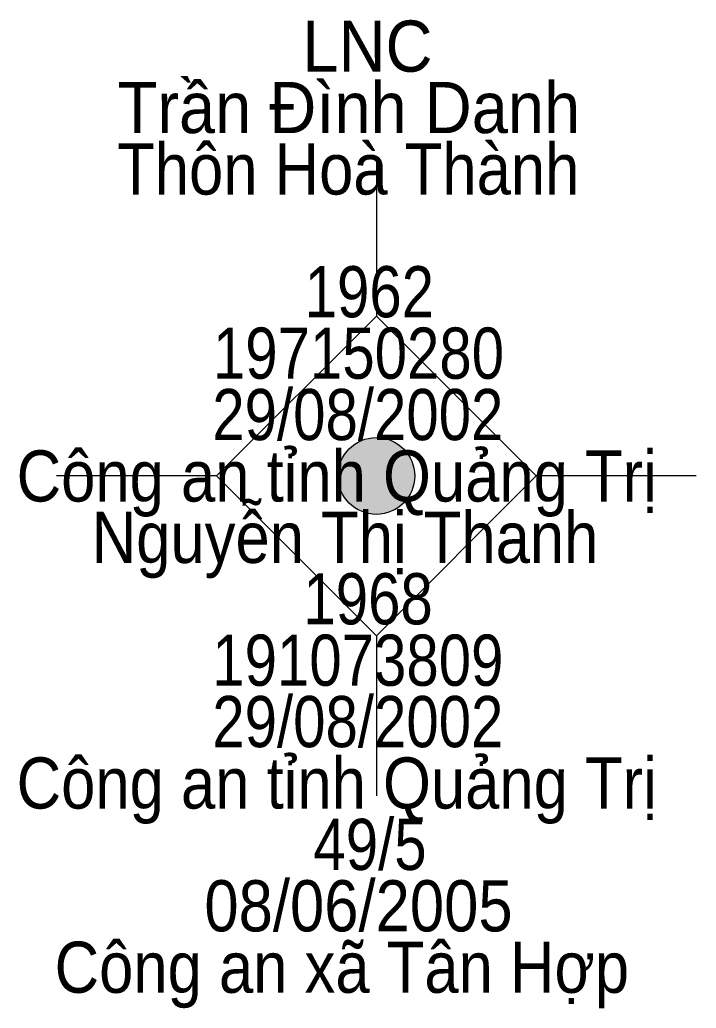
# Model space of a CAD drawing. Header units: metres. Extents: x 548452 to 551009, y 1840956 to 1844548.
# Drawn here: x 550461.27 to 550466.56, y 1841606.51 to 1841614.24 of the extents above; entities that cross this region are included whole.
import ezdxf
from ezdxf.enums import TextEntityAlignment as Align

# ---------------------------------------------------------------- set-up
doc = ezdxf.new("R2010")
doc.units = ezdxf.units.M
doc.header["$LTSCALE"] = 0.16
doc.layers.add('11', color=7, linetype='Continuous', lineweight=13)
doc.layers.add('15', color=7, linetype='Continuous')

msp = doc.modelspace()

# ---------------------------------------------------------------- hatches: boundary and pattern name
at = {"layer": '11'}
msp.add_hatch(color=256, dxfattribs=at).paths.add_polyline_path([(550464.3595, 1841610.67, 1), (550463.7595, 1841610.67, 1)])

# ---------------------------------------------------------------- linework, layer by layer
for p, q in [((550464.06, 1841613.17), (550464.06, 1841611.92)), ((550462.81, 1841610.67), (550461.56, 1841610.67)), ((550466.56, 1841610.67), (550465.31, 1841610.67)), ((550464.06, 1841609.42), (550464.06, 1841608.17))]:
    msp.add_line(p, q, dxfattribs=at)
msp.add_lwpolyline([(550464.06, 1841611.92), (550462.81, 1841610.67), (550464.06, 1841609.42), (550465.31, 1841610.67)], close=True, dxfattribs=at)
msp.add_circle((550464.0595, 1841610.67), 0.3, dxfattribs=at)

# ---------------------------------------------------------------- texts
at = {"layer": '15'}
for s, width, p in [('LNC', 0.95, (550463.99, 1841613.83)), ('Trần Đình Danh', 0.95, (550463.845, 1841613.35)), ('Thôn Hoà Thành', 0.9, (550463.84, 1841612.87)), ('1962', 0.85, (550464.005, 1841611.91)), ('197150280', 0.85, (550463.92, 1841611.43)), ('29/08/2002', 0.85, (550463.915, 1841610.95)), ('Công an tỉnh Quảng Trị', 0.9, (550463.75, 1841610.47)), ('Nguyễn Thị Thanh', 0.9, (550463.815, 1841609.99)), ('1968', 0.85, (550463.995, 1841609.51)), ('191073809', 0.85, (550463.915, 1841609.03)), ('29/08/2002', 0.85, (550463.915, 1841608.55)), ('Công an tỉnh Quảng Trị', 0.9, (550463.75, 1841608.07)), ('49/5', 0.85, (550464.01, 1841607.59)), ('08/06/2005', 0.9, (550463.92, 1841607.11)), ('Công an xã Tân Hợp', 0.9, (550463.79, 1841606.63))]:
    msp.add_text(s, height=0.4, dxfattribs=dict(at, width=width)).set_placement(p, align=Align.CENTER)

doc.saveas('drawing.dxf')
